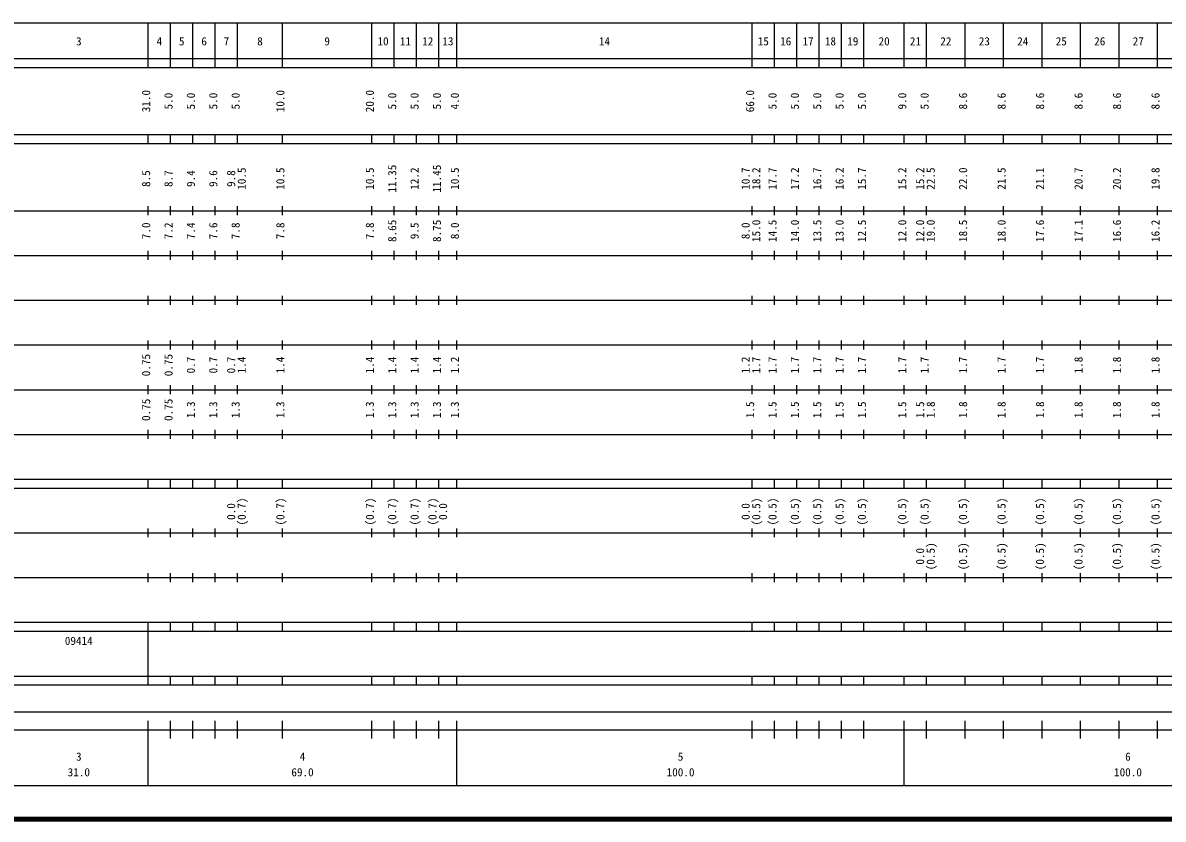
# Model space of a CAD drawing. Units: millimetres, scale not verified. Extents: x 40000 to 680000, y 20000 to 380000.
# Drawn here: x 170982 to 425874, y 20000 to 198000 of the extents above; entities that cross this region are included whole.
import ezdxf
from ezdxf.enums import TextEntityAlignment as Align

# ---------------------------------------------------------------- set-up
doc = ezdxf.new("R2010")
doc.units = ezdxf.units.MM
doc.header["$LTSCALE"] = 1000
doc.layers.add('M-TTL', color=2, linetype='Continuous', lineweight=140)
doc.layers.add('M-TTL-BAND', color=7, linetype='Continuous', lineweight=25)
doc.styles.add('ＭＳ ゴシック', font='')
doc.styles.get('ＭＳ ゴシック').set_extended_font_data('MS Gothic')

msp = doc.modelspace()

# ---------------------------------------------------------------- linework, layer by layer
at = {"layer": 'M-TTL'}
msp.add_line((40000, 20000), (680000, 20000), dxfattribs=at)
at = {"layer": 'M-TTL-BAND'}
for p, q in [((68000, 198000), (579000, 198000)), ((199000, 188000), (199000, 198000)), ((204000, 188000), (204000, 198000)), ((209000, 188000), (209000, 198000)), ((214000, 188000), (214000, 198000)), ((219000, 188000), (219000, 198000)), ((229000, 188000), (229000, 198000)), ((249000, 188000), (249000, 198000)), ((254000, 188000), (254000, 198000)), ((259000, 188000), (259000, 198000)), ((264000, 188000), (264000, 198000)), ((268000, 188000), (268000, 198000)), ((334000, 188000), (334000, 198000)), ((339000, 188000), (339000, 198000)), ((344000, 188000), (344000, 198000)), ((349000, 188000), (349000, 198000)), ((354000, 188000), (354000, 198000)), ((359000, 188000), (359000, 198000)), ((368000, 188000), (368000, 198000)), ((373000, 188000), (373000, 198000)), ((381600, 188000), (381600, 198000)), ((390200, 188000), (390200, 198000)), ((398800, 188000), (398800, 198000)), ((407400, 188000), (407400, 198000)), ((416000, 188000), (416000, 198000)), ((424600, 188000), (424600, 198000)), ((40000, 190000), (579000, 190000)), ((40000, 188000), (579000, 188000)), ((40000, 173000), (579000, 173000)), ((40000, 171000), (579000, 171000)), ((199000, 171000), (199000, 173000)), ((204000, 171000), (204000, 173000)), ((209000, 171000), (209000, 173000)), ((214000, 171000), (214000, 173000)), ((219000, 171000), (219000, 173000)), ((229000, 171000), (229000, 173000)), ((249000, 171000), (249000, 173000)), ((254000, 171000), (254000, 173000)), ((259000, 171000), (259000, 173000)), ((264000, 171000), (264000, 173000)), ((268000, 171000), (268000, 173000)), ((334000, 171000), (334000, 173000)), ((339000, 171000), (339000, 173000)), ((344000, 171000), (344000, 173000)), ((349000, 171000), (349000, 173000)), ((354000, 171000), (354000, 173000)), ((359000, 171000), (359000, 173000)), ((368000, 171000), (368000, 173000)), ((373000, 171000), (373000, 173000)), ((381600, 171000), (381600, 173000)), ((390200, 171000), (390200, 173000)), ((398800, 171000), (398800, 173000)), ((407400, 171000), (407400, 173000)), ((416000, 171000), (416000, 173000)), ((424600, 171000), (424600, 173000)), ((40000, 156000), (579000, 156000)), ((199000, 155000), (199000, 157000)), ((204000, 155000), (204000, 157000)), ((209000, 155000), (209000, 157000)), ((214000, 155000), (214000, 157000)), ((219000, 155000), (219000, 157000)), ((229000, 155000), (229000, 157000)), ((249000, 155000), (249000, 157000)), ((254000, 155000), (254000, 157000)), ((259000, 155000), (259000, 157000)), ((264000, 155000), (264000, 157000)), ((268000, 155000), (268000, 157000)), ((334000, 155000), (334000, 157000)), ((339000, 155000), (339000, 157000)), ((344000, 155000), (344000, 157000)), ((349000, 155000), (349000, 157000)), ((354000, 155000), (354000, 157000)), ((359000, 155000), (359000, 157000)), ((368000, 155000), (368000, 157000)), ((373000, 155000), (373000, 157000)), ((381600, 155000), (381600, 157000)), ((390200, 155000), (390200, 157000)), ((398800, 155000), (398800, 157000)), ((407400, 155000), (407400, 157000)), ((416000, 155000), (416000, 157000)), ((424600, 155000), (424600, 157000)), ((46000, 146000), (579000, 146000)), ((199000, 145000), (199000, 147000)), ((204000, 145000), (204000, 147000)), ((209000, 145000), (209000, 147000)), ((214000, 145000), (214000, 147000)), ((219000, 145000), (219000, 147000)), ((229000, 145000), (229000, 147000)), ((249000, 145000), (249000, 147000)), ((254000, 145000), (254000, 147000)), ((259000, 145000), (259000, 147000)), ((264000, 145000), (264000, 147000)), ((268000, 145000), (268000, 147000)), ((334000, 145000), (334000, 147000)), ((339000, 145000), (339000, 147000)), ((344000, 145000), (344000, 147000)), ((349000, 145000), (349000, 147000)), ((354000, 145000), (354000, 147000)), ((359000, 145000), (359000, 147000)), ((368000, 145000), (368000, 147000)), ((373000, 145000), (373000, 147000)), ((381600, 145000), (381600, 147000)), ((390200, 145000), (390200, 147000)), ((398800, 145000), (398800, 147000)), ((407400, 145000), (407400, 147000)), ((416000, 145000), (416000, 147000)), ((424600, 145000), (424600, 147000)), ((52000, 136000), (579000, 136000)), ((199000, 135000), (199000, 137000)), ((204000, 135000), (204000, 137000)), ((209000, 135000), (209000, 137000)), ((214000, 135000), (214000, 137000)), ((219000, 135000), (219000, 137000)), ((229000, 135000), (229000, 137000)), ((249000, 135000), (249000, 137000)), ((254000, 135000), (254000, 137000)), ((259000, 135000), (259000, 137000)), ((264000, 135000), (264000, 137000)), ((268000, 135000), (268000, 137000)), ((334000, 135000), (334000, 137000)), ((339000, 135000), (339000, 137000)), ((344000, 135000), (344000, 137000)), ((349000, 135000), (349000, 137000)), ((354000, 135000), (354000, 137000)), ((359000, 135000), (359000, 137000)), ((368000, 135000), (368000, 137000)), ((373000, 135000), (373000, 137000)), ((381600, 135000), (381600, 137000)), ((390200, 135000), (390200, 137000)), ((398800, 135000), (398800, 137000)), ((407400, 135000), (407400, 137000)), ((416000, 135000), (416000, 137000)), ((424600, 135000), (424600, 137000)), ((46000, 126000), (579000, 126000)), ((199000, 125000), (199000, 127000)), ((204000, 125000), (204000, 127000)), ((209000, 125000), (209000, 127000)), ((214000, 125000), (214000, 127000)), ((219000, 125000), (219000, 127000)), ((229000, 125000), (229000, 127000)), ((249000, 125000), (249000, 127000)), ((254000, 125000), (254000, 127000)), ((259000, 125000), (259000, 127000)), ((264000, 125000), (264000, 127000)), ((268000, 125000), (268000, 127000)), ((334000, 125000), (334000, 127000)), ((339000, 125000), (339000, 127000)), ((344000, 125000), (344000, 127000)), ((349000, 125000), (349000, 127000)), ((354000, 125000), (354000, 127000)), ((359000, 125000), (359000, 127000)), ((368000, 125000), (368000, 127000)), ((373000, 125000), (373000, 127000)), ((381600, 125000), (381600, 127000)), ((390200, 125000), (390200, 127000)), ((398800, 125000), (398800, 127000)), ((407400, 125000), (407400, 127000)), ((416000, 125000), (416000, 127000)), ((424600, 125000), (424600, 127000)), ((52000, 116000), (579000, 116000)), ((199000, 115000), (199000, 117000)), ((204000, 115000), (204000, 117000)), ((209000, 115000), (209000, 117000)), ((214000, 115000), (214000, 117000)), ((219000, 115000), (219000, 117000)), ((229000, 115000), (229000, 117000)), ((249000, 115000), (249000, 117000)), ((254000, 115000), (254000, 117000)), ((259000, 115000), (259000, 117000)), ((264000, 115000), (264000, 117000)), ((268000, 115000), (268000, 117000)), ((334000, 115000), (334000, 117000)), ((339000, 115000), (339000, 117000)), ((344000, 115000), (344000, 117000)), ((349000, 115000), (349000, 117000)), ((354000, 115000), (354000, 117000)), ((359000, 115000), (359000, 117000)), ((368000, 115000), (368000, 117000)), ((373000, 115000), (373000, 117000)), ((381600, 115000), (381600, 117000)), ((390200, 115000), (390200, 117000)), ((398800, 115000), (398800, 117000)), ((407400, 115000), (407400, 117000)), ((416000, 115000), (416000, 117000)), ((424600, 115000), (424600, 117000)), ((46000, 106000), (579000, 106000)), ((199000, 105000), (199000, 107000)), ((204000, 105000), (204000, 107000)), ((209000, 105000), (209000, 107000)), ((214000, 105000), (214000, 107000)), ((219000, 105000), (219000, 107000)), ((229000, 105000), (229000, 107000)), ((249000, 105000), (249000, 107000)), ((254000, 105000), (254000, 107000)), ((259000, 105000), (259000, 107000)), ((264000, 105000), (264000, 107000)), ((268000, 105000), (268000, 107000)), ((334000, 105000), (334000, 107000)), ((339000, 105000), (339000, 107000)), ((344000, 105000), (344000, 107000)), ((349000, 105000), (349000, 107000)), ((354000, 105000), (354000, 107000)), ((359000, 105000), (359000, 107000)), ((368000, 105000), (368000, 107000)), ((373000, 105000), (373000, 107000)), ((381600, 105000), (381600, 107000)), ((390200, 105000), (390200, 107000)), ((398800, 105000), (398800, 107000)), ((407400, 105000), (407400, 107000)), ((416000, 105000), (416000, 107000)), ((424600, 105000), (424600, 107000)), ((40000, 96000), (579000, 96000)), ((199000, 94000), (199000, 96000)), ((204000, 94000), (204000, 96000)), ((209000, 94000), (209000, 96000)), ((214000, 94000), (214000, 96000)), ((219000, 94000), (219000, 96000)), ((229000, 94000), (229000, 96000)), ((249000, 94000), (249000, 96000)), ((254000, 94000), (254000, 96000)), ((259000, 94000), (259000, 96000)), ((264000, 94000), (264000, 96000)), ((268000, 94000), (268000, 96000)), ((334000, 94000), (334000, 96000)), ((339000, 94000), (339000, 96000)), ((344000, 94000), (344000, 96000)), ((349000, 94000), (349000, 96000)), ((354000, 94000), (354000, 96000)), ((359000, 94000), (359000, 96000)), ((368000, 94000), (368000, 96000)), ((373000, 94000), (373000, 96000)), ((381600, 94000), (381600, 96000)), ((390200, 94000), (390200, 96000)), ((398800, 94000), (398800, 96000)), ((407400, 94000), (407400, 96000)), ((416000, 94000), (416000, 96000)), ((424600, 94000), (424600, 96000)), ((40000, 94000), (579000, 94000)), ((199000, 83000), (199000, 85000)), ((204000, 83000), (204000, 85000)), ((209000, 83000), (209000, 85000)), ((214000, 83000), (214000, 85000)), ((219000, 83000), (219000, 85000)), ((229000, 83000), (229000, 85000)), ((249000, 83000), (249000, 85000)), ((254000, 83000), (254000, 85000)), ((259000, 83000), (259000, 85000)), ((264000, 83000), (264000, 85000)), ((268000, 83000), (268000, 85000)), ((334000, 83000), (334000, 85000)), ((339000, 83000), (339000, 85000)), ((344000, 83000), (344000, 85000)), ((349000, 83000), (349000, 85000)), ((354000, 83000), (354000, 85000)), ((359000, 83000), (359000, 85000)), ((368000, 83000), (368000, 85000)), ((373000, 83000), (373000, 85000)), ((381600, 83000), (381600, 85000)), ((390200, 83000), (390200, 85000)), ((398800, 83000), (398800, 85000)), ((407400, 83000), (407400, 85000)), ((416000, 83000), (416000, 85000)), ((424600, 83000), (424600, 85000)), ((49000, 84000), (579000, 84000)), ((40000, 74000), (579000, 74000)), ((199000, 73000), (199000, 75000)), ((204000, 73000), (204000, 75000)), ((209000, 73000), (209000, 75000)), ((214000, 73000), (214000, 75000)), ((219000, 73000), (219000, 75000)), ((229000, 73000), (229000, 75000)), ((249000, 73000), (249000, 75000)), ((254000, 73000), (254000, 75000)), ((259000, 73000), (259000, 75000)), ((264000, 73000), (264000, 75000)), ((268000, 73000), (268000, 75000)), ((334000, 73000), (334000, 75000)), ((339000, 73000), (339000, 75000)), ((344000, 73000), (344000, 75000)), ((349000, 73000), (349000, 75000)), ((354000, 73000), (354000, 75000)), ((359000, 73000), (359000, 75000)), ((368000, 73000), (368000, 75000)), ((373000, 73000), (373000, 75000)), ((381600, 73000), (381600, 75000)), ((390200, 73000), (390200, 75000)), ((398800, 73000), (398800, 75000)), ((407400, 73000), (407400, 75000)), ((416000, 73000), (416000, 75000)), ((424600, 73000), (424600, 75000)), ((40000, 64000), (579000, 64000)), ((199000, 62000), (199000, 64000)), ((204000, 62000), (204000, 64000)), ((209000, 62000), (209000, 64000)), ((214000, 62000), (214000, 64000)), ((219000, 62000), (219000, 64000)), ((229000, 62000), (229000, 64000)), ((249000, 62000), (249000, 64000)), ((254000, 62000), (254000, 64000)), ((259000, 62000), (259000, 64000)), ((264000, 62000), (264000, 64000)), ((268000, 62000), (268000, 64000)), ((334000, 62000), (334000, 64000)), ((339000, 62000), (339000, 64000)), ((344000, 62000), (344000, 64000)), ((349000, 62000), (349000, 64000)), ((354000, 62000), (354000, 64000)), ((359000, 62000), (359000, 64000)), ((368000, 62000), (368000, 64000)), ((373000, 62000), (373000, 64000)), ((381600, 62000), (381600, 64000)), ((390200, 62000), (390200, 64000)), ((398800, 62000), (398800, 64000)), ((407400, 62000), (407400, 64000)), ((416000, 62000), (416000, 64000)), ((424600, 62000), (424600, 64000)), ((40000, 62000), (579000, 62000)), ((199000, 52000), (199000, 62000)), ((40000, 52000), (579000, 52000)), ((199000, 50000), (199000, 52000)), ((204000, 50000), (204000, 52000)), ((209000, 50000), (209000, 52000)), ((214000, 50000), (214000, 52000)), ((219000, 50000), (219000, 52000)), ((229000, 50000), (229000, 52000)), ((249000, 50000), (249000, 52000)), ((254000, 50000), (254000, 52000)), ((259000, 50000), (259000, 52000)), ((264000, 50000), (264000, 52000)), ((268000, 50000), (268000, 52000)), ((334000, 50000), (334000, 52000)), ((339000, 50000), (339000, 52000)), ((344000, 50000), (344000, 52000)), ((349000, 50000), (349000, 52000)), ((354000, 50000), (354000, 52000)), ((359000, 50000), (359000, 52000)), ((368000, 50000), (368000, 52000)), ((373000, 50000), (373000, 52000)), ((381600, 50000), (381600, 52000)), ((390200, 50000), (390200, 52000)), ((398800, 50000), (398800, 52000)), ((407400, 50000), (407400, 52000)), ((416000, 50000), (416000, 52000)), ((424600, 50000), (424600, 52000)), ((40000, 50000), (579000, 50000)), ((71000, 44000), (565000, 44000)), ((199000, 27500), (199000, 42000)), ((204000, 38000), (204000, 42000)), ((209000, 38000), (209000, 42000)), ((214000, 38000), (214000, 42000)), ((219000, 38000), (219000, 42000)), ((229000, 38000), (229000, 42000)), ((249000, 38000), (249000, 42000)), ((254000, 38000), (254000, 42000)), ((259000, 38000), (259000, 42000)), ((264000, 38000), (264000, 42000)), ((268000, 27500), (268000, 42000)), ((334000, 38000), (334000, 42000)), ((339000, 38000), (339000, 42000)), ((344000, 38000), (344000, 42000)), ((349000, 38000), (349000, 42000)), ((354000, 38000), (354000, 42000)), ((359000, 38000), (359000, 42000)), ((368000, 27500), (368000, 42000)), ((373000, 38000), (373000, 42000)), ((381600, 38000), (381600, 42000)), ((390200, 38000), (390200, 42000)), ((398800, 38000), (398800, 42000)), ((407400, 38000), (407400, 42000)), ((416000, 38000), (416000, 42000)), ((424600, 38000), (424600, 42000)), ((40000, 40000), (579000, 40000)), ((68000, 27500), (579000, 27500))]:
    msp.add_line(p, q, dxfattribs=at)

# ---------------------------------------------------------------- texts
at = {"layer": 'M-TTL-BAND', "style": 'ＭＳ ゴシック'}
for s, p in [('3', (183500, 192405)), ('4', (201500, 192405)), ('5', (206500, 192405)), ('6', (211500, 192405)), ('7', (216500, 192405)), ('8', (224000, 192405)), ('9', (239000, 192405)), ('10', (251500, 192405)), ('11', (256500, 192405)), ('12', (261500, 192405)), ('13', (266000, 192405)), ('14', (301000, 192405)), ('15', (336500, 192405)), ('16', (341500, 192405)), ('17', (346500, 192405)), ('18', (351500, 192405)), ('19', (356500, 192405)), ('20', (363500, 192405)), ('21', (370500, 192405)), ('22', (377300, 192405)), ('23', (385900, 192405)), ('24', (394500, 192405)), ('25', (403100, 192405)), ('26', (411700, 192405)), ('27', (420300, 192405)), ('3', (183500, 32523)), ('4', (233500, 32523)), ('5', (318000, 32523)), ('6', (418000, 32523)), ('31.0', (183500, 29033)), ('69.0', (233500, 29033)), ('100.0', (318000, 29033)), ('100.0', (418000, 29033))]:
    msp.add_text(s, height=1833, dxfattribs=at).set_placement(p, align=Align.BOTTOM_CENTER)
for s, p in [('31.0', (200000, 180500)), ('5.0', (205000, 180500)), ('5.0', (210000, 180500)), ('5.0', (215000, 180500)), ('5.0', (220000, 180500)), ('10.0', (230000, 180500)), ('20.0', (250000, 180500)), ('5.0', (255000, 180500)), ('5.0', (260000, 180500)), ('5.0', (265000, 180500)), ('4.0', (269000, 180500)), ('66.0', (335000, 180500)), ('5.0', (340000, 180500)), ('5.0', (345000, 180500)), ('5.0', (350000, 180500)), ('5.0', (355000, 180500)), ('5.0', (360000, 180500)), ('9.0', (369000, 180500)), ('5.0', (374000, 180500)), ('8.6', (382600, 180500)), ('8.6', (391200, 180500)), ('8.6', (399800, 180500)), ('8.6', (408400, 180500)), ('8.6', (417000, 180500)), ('8.6', (425600, 180500)), ('11.35', (255000, 163174)), ('11.45', (265000, 163174)), ('8.5', (200000, 163174)), ('8.7', (205000, 163174)), ('9.4', (210000, 163174)), ('9.6', (215000, 163174)), ('9.8', (219000, 163174)), ('10.5', (221370, 163174)), ('10.5', (230000, 163174)), ('10.5', (250000, 163174)), ('12.2', (260000, 163174)), ('10.5', (269000, 163174)), ('10.7', (334000, 163174)), ('18.2', (336370, 163174)), ('17.7', (340000, 163174)), ('17.2', (345000, 163174)), ('16.7', (350000, 163174)), ('16.2', (355000, 163174)), ('15.7', (360000, 163174)), ('15.2', (369000, 163174)), ('15.2', (373000, 163174)), ('22.5', (375370, 163174)), ('22.0', (382600, 163174)), ('21.5', (391200, 163174)), ('21.1', (399800, 163174)), ('20.7', (408400, 163174)), ('20.2', (417000, 163174)), ('19.8', (425600, 163174)), ('7.0', (200000, 151500)), ('7.2', (205000, 151500)), ('7.4', (210000, 151500)), ('7.6', (215000, 151500)), ('7.8', (220000, 151500)), ('7.8', (230000, 151500)), ('7.8', (250000, 151500)), ('8.65', (255000, 151500)), ('9.5', (260000, 151500)), ('8.75', (265000, 151500)), ('8.0', (269000, 151500)), ('8.0', (334000, 151500)), ('15.0', (336370, 151500)), ('14.5', (340000, 151500)), ('14.0', (345000, 151500)), ('13.5', (350000, 151500)), ('13.0', (355000, 151500)), ('12.5', (360000, 151500)), ('12.0', (369000, 151500)), ('12.0', (373000, 151500)), ('19.0', (375370, 151500)), ('18.5', (382600, 151500)), ('18.0', (391200, 151500)), ('17.6', (399800, 151500)), ('17.1', (408400, 151500)), ('16.6', (417000, 151500)), ('16.2', (425600, 151500)), ('0.75', (200000, 121500)), ('0.75', (205000, 121500)), ('0.7', (210000, 121500)), ('0.7', (215000, 121500)), ('0.7', (219000, 121500)), ('1.4', (221370, 121500)), ('1.4', (230000, 121500)), ('1.4', (250000, 121500)), ('1.4', (255000, 121500)), ('1.4', (260000, 121500)), ('1.4', (265000, 121500)), ('1.2', (269000, 121500)), ('1.2', (334000, 121500)), ('1.7', (336370, 121500)), ('1.7', (340000, 121500)), ('1.7', (345000, 121500)), ('1.7', (350000, 121500)), ('1.7', (355000, 121500)), ('1.7', (360000, 121500)), ('1.7', (369000, 121500)), ('1.7', (374000, 121500)), ('1.7', (382600, 121500)), ('1.7', (391200, 121500)), ('1.7', (399800, 121500)), ('1.8', (408400, 121500)), ('1.8', (417000, 121500)), ('1.8', (425600, 121500)), ('0.75', (200000, 111500)), ('0.75', (205000, 111500)), ('1.3', (210000, 111500)), ('1.3', (215000, 111500)), ('1.3', (220000, 111500)), ('1.3', (230000, 111500)), ('1.3', (250000, 111500)), ('1.3', (255000, 111500)), ('1.3', (260000, 111500)), ('1.3', (265000, 111500)), ('1.3', (269000, 111500)), ('1.5', (335000, 111500)), ('1.5', (340000, 111500)), ('1.5', (345000, 111500)), ('1.5', (350000, 111500)), ('1.5', (355000, 111500)), ('1.5', (360000, 111500)), ('1.5', (369000, 111500)), ('1.5', (373000, 111500)), ('1.8', (375370, 111500)), ('1.8', (382600, 111500)), ('1.8', (391200, 111500)), ('1.8', (399800, 111500)), ('1.8', (408400, 111500)), ('1.8', (417000, 111500)), ('1.8', (425600, 111500)), ('0.0', (219000, 88764)), ('(0.7)', (221370, 88764)), ('(0.7)', (230000, 88764)), ('(0.7)', (250000, 88764)), ('(0.7)', (255000, 88764)), ('(0.7)', (260000, 88764)), ('(0.7)', (264000, 88764)), ('0.0', (266370, 88764)), ('0.0', (334000, 88764)), ('(0.5)', (336370, 88764)), ('(0.5)', (340000, 88764)), ('(0.5)', (345000, 88764)), ('(0.5)', (350000, 88764)), ('(0.5)', (355000, 88764)), ('(0.5)', (360000, 88764)), ('(0.5)', (369000, 88764)), ('(0.5)', (374000, 88764)), ('(0.5)', (382600, 88764)), ('(0.5)', (391200, 88764)), ('(0.5)', (399800, 88764)), ('(0.5)', (408400, 88764)), ('(0.5)', (417000, 88764)), ('(0.5)', (425600, 88764)), ('0.0', (373000, 78764)), ('(0.5)', (375370, 78764)), ('(0.5)', (382600, 78764)), ('(0.5)', (391200, 78764)), ('(0.5)', (399800, 78764)), ('(0.5)', (408400, 78764)), ('(0.5)', (417000, 78764)), ('(0.5)', (425600, 78764))]:
    msp.add_text(s, height=1833, rotation=90, dxfattribs=at).set_placement(p, align=Align.BOTTOM_CENTER)
msp.add_text('09414', height=1833, dxfattribs=at).set_placement((180375, 58405), align=Align.BOTTOM_LEFT)

doc.saveas('drawing.dxf')
